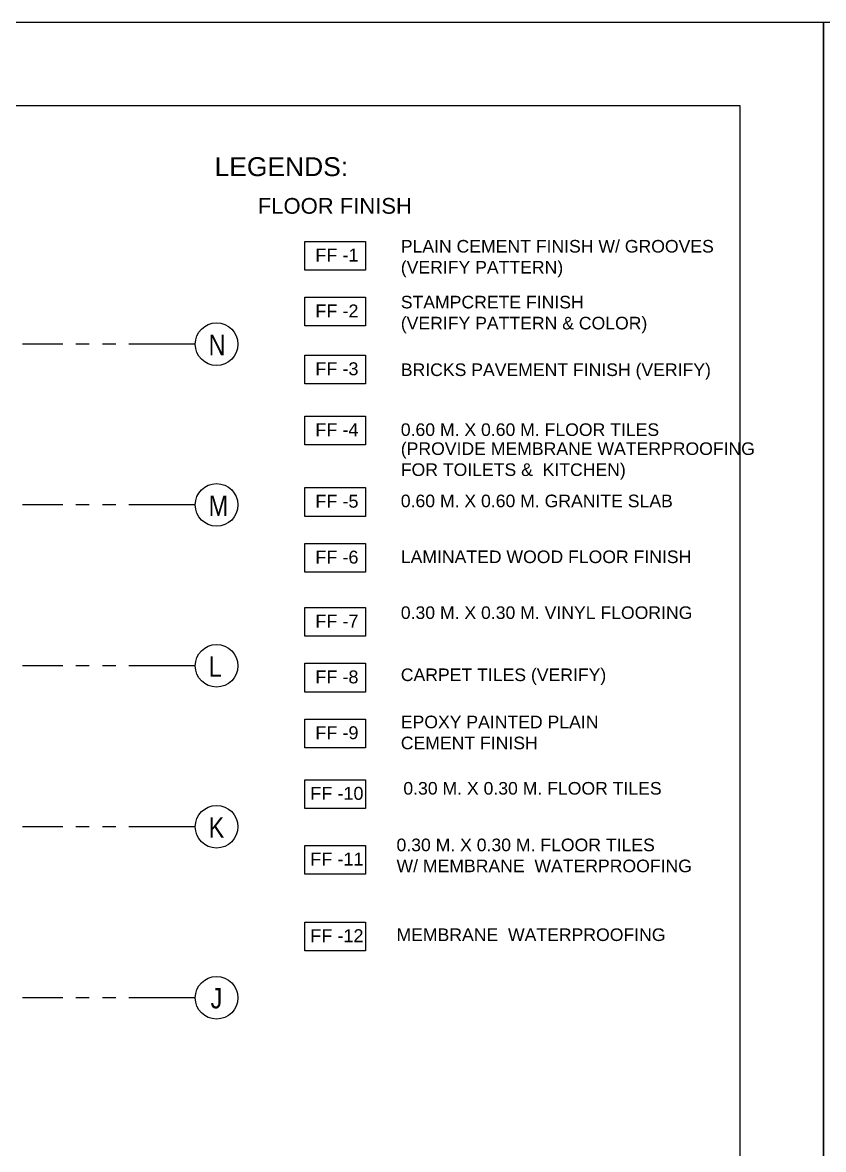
# Model space of a CAD drawing. Header units: millimetres. Extents: x 2148 to 2681, y 758 to 986.
# Drawn here: x 2355.5 to 2376.65, y 956.46 to 986.24 of the extents above; entities that cross this region are included whole.
import ezdxf

# ---------------------------------------------------------------- set-up
doc = ezdxf.new("R2010")
doc.units = ezdxf.units.MM
doc.linetypes.add('PHANTOMX2', pattern=[5, 2.5, -0.5, 0.5, -0.5, 0.5, -0.5])
for name, color, linetype in [('DIM', 20, 'Continuous'), ('grid', 241, 'PHANTOMX2'), ('TEXT', 6, 'Continuous'), ('TLBLK', 7, 'Continuous'), ('wall', 4, 'Continuous')]:
    doc.layers.add(name, color=color, linetype=linetype)
doc.styles.add('ARIALNW', font='ARIALN.TTF')
doc.styles.add('SWISS', font='swissl.ttf')

# ---------------------------------------------------------------- blocks, each defined once
blk = doc.blocks.new('A$C1DB67A09')
at = {"layer": 'Defpoints', "ltscale": 0.5, "elevation": 0}
blk.add_lwpolyline([(7.292, -83.48), (108.892, -83.48), (108.892, -7.28), (7.292, -7.28)], close=True, dxfattribs=at)
at = {"layer": 'wall', "color": 16, "linetype": 'ByBlock', "ltscale": 1.5, "elevation": 0}
blk.add_lwpolyline([(9.492, -81.28), (106.692, -81.28), (106.692, -9.48), (9.492, -9.48)], close=True, dxfattribs=at)

msp = doc.modelspace()

# ---------------------------------------------------------------- linework, layer by layer
at = {"ltscale": 0.5}
for points in [[(2362.9578962, 980.4560344), (2364.5617341, 980.4560344), (2364.5617341, 979.6968666), (2362.9578962, 979.6968666)], [(2362.9578962, 978.9799991), (2364.5617341, 978.9799991), (2364.5617341, 978.2208313), (2362.9578962, 978.2208313)], [(2362.9578962, 977.4498626), (2364.5617341, 977.4498626), (2364.5617341, 976.6906949), (2362.9578962, 976.6906949)], [(2362.9578962, 975.8412148), (2364.5617341, 975.8412148), (2364.5617341, 975.0820471), (2362.9578962, 975.0820471)], [(2362.9578962, 973.9489128), (2364.5617341, 973.9489128), (2364.5617341, 973.189745), (2362.9578962, 973.189745)], [(2362.9578962, 972.4728775), (2364.5617341, 972.4728775), (2364.5617341, 971.7137097), (2362.9578962, 971.7137097)], [(2362.9578962, 970.7834662), (2364.5617341, 970.7834662), (2364.5617341, 970.0242984), (2362.9578962, 970.0242984)], [(2362.9578962, 969.3074309), (2364.5617341, 969.3074309), (2364.5617341, 968.5482631), (2362.9578962, 968.5482631)], [(2362.9578962, 967.8313956), (2364.5617341, 967.8313956), (2364.5617341, 967.0722278), (2362.9578962, 967.0722278)], [(2362.9578962, 966.2305738), (2364.5617341, 966.2305738), (2364.5617341, 965.4714061), (2362.9578962, 965.4714061)], [(2362.9578962, 964.4955508), (2364.5617341, 964.4955508), (2364.5617341, 963.736383), (2362.9578962, 963.736383)], [(2362.9578962, 962.4706836), (2364.5617341, 962.4706836), (2364.5617341, 961.7115158), (2362.9578962, 961.7115158)]]:
    msp.add_lwpolyline(points, close=True, dxfattribs=at)
for centre in [(2360.6269562, 977.7400962), (2360.6269562, 973.4910905), (2360.6269562, 969.2420849), (2360.6272702, 964.9898693, 0), (2360.6271125, 960.4692324)]:
    msp.add_circle(centre, 0.5634965)
at = {"layer": 'Defpoints', "ltscale": 0.5, "elevation": 0}
for points in [[(2275.0500187, 910.0388045), (2376.6500187, 910.0388045), (2376.6500187, 986.2388045), (2275.0500187, 986.2388045)], [(2376.6500187, 910.0388045), (2478.2500187, 910.0388045), (2478.2500187, 986.2388045), (2376.6500187, 986.2388045)]]:
    msp.add_lwpolyline(points, close=True, dxfattribs=at)
at = {"layer": 'grid', "ltscale": 0.7}
for p, q in [((2360.0634597, 977.7411715, 0), (2355.5030932, 977.7411715, 0)), ((2360.0634597, 973.4910905), (2355.5030932, 973.4910905, 0)), ((2360.0634597, 969.2420849), (2355.5030932, 969.2420849, 0)), ((2360.0631457, 964.9898693, 0), (2355.5030932, 964.9898693, 0)), ((2360.0633034, 960.4692324, 0), (2355.5030932, 960.4692324, 0)), ((2360.0636174, 960.4692324, 0), (2355.5030932, 960.4692324, 0))]:
    msp.add_line(p, q, dxfattribs=at)

# ---------------------------------------------------------------- block references
at = {"layer": 'DIM', "color": 8}
for p in [(2267.758248, 993.5189005), (2369.358248, 993.5189005)]:
    msp.add_blockref('A$C1DB67A09', p, dxfattribs=at)

# ---------------------------------------------------------------- texts
at = {"layer": 'TEXT'}
for s, insert, char_height, width, attachment_point, style in [('LEGENDS:', (2362.3371088, 982.4270456), 0.4992, 7.258346404, 5, 'SWISS'), ('FLOOR FINISH', (2363.7494257, 981.3914463), 0.416, 6.048622004, 5, 'SWISS'), ('FF -1', (2363.8034334, 980.0939335), 0.34125, 4.838897603, 5, 'SWISS'), ('FF -2', (2363.8034334, 978.6178982), 0.34125, 4.838897603, 5, 'SWISS'), ('N', (2360.4158767, 977.9892252), 0.54, 3.396423809, 1, 'ARIALNW'), ('FF -3', (2363.8034334, 977.0877618), 0.34125, 4.838897603, 5, 'SWISS'), ('FF -4', (2363.8034334, 975.479114), 0.34125, 4.838897603, 5, 'SWISS'), ('FF -5', (2363.8034334, 973.5868119), 0.34125, 4.838897603, 5, 'SWISS'), ('M', (2360.4158767, 973.7402195), 0.54, 3.396423809, 1, 'ARIALNW'), ('FF -6', (2363.8034334, 972.1107766), 0.34125, 4.838897603, 5, 'SWISS'), ('FF -7', (2363.8034334, 970.4213653), 0.34125, 4.838897603, 5, 'SWISS'), ('L', (2360.4158767, 969.4912139), 0.54, 3.396423809, 1, 'ARIALNW'), ('FF -8', (2363.8034334, 968.94533), 0.34125, 4.838897603, 5, 'SWISS'), ('FF -9', (2363.8034334, 967.4692947), 0.34125, 4.838897603, 5, 'SWISS'), ('FF -10', (2363.8034334, 965.868473), 0.34125, 4.838897603, 5, 'SWISS'), ('K', (2360.4161907, 965.2389983, 0), 0.54, 3.396423809, 1, 'ARIALNW'), ('FF -11', (2363.8034334, 964.1334499), 0.34125, 4.838897603, 5, 'SWISS'), ('FF -12', (2363.8034334, 962.1085827), 0.34125, 4.838897603, 5, 'SWISS'), ('J', (2360.4685592, 960.7290745), 0.54, 3.396423809, 1, 'ARIALNW')]:
    msp.add_mtext(s, dxfattribs=dict(at, insert=insert, char_height=char_height, width=width, attachment_point=attachment_point, style=style))
at = {"layer": 'TLBLK', "color": 7, "char_height": 0.3328, "attachment_point": 4, "style": 'SWISS'}
for s, insert, width in [('PLAIN CEMENT FINISH W/ GROOVES\\P(VERIFY PATTERN)', (2365.4904976, 979.9998343), 11.644719696), ('STAMPCRETE FINISH\\P(VERIFY PATTERN & COLOR)', (2365.4904976, 978.523799), 11.644719696), ('BRICKS PAVEMENT FINISH (VERIFY)', (2365.4904976, 977.0145479), 14.82962309), ('0.60 M. X 0.60 M. FLOOR TILES', (2365.4904976, 975.4789924), 11.644719696), ('(PROVIDE MEMBRANE WATERPROOFING \\PFOR TOILETS &  KITCHEN)', (2365.4904976, 974.6512681), 14.82962309), ('0.60 M. X 0.60 M. GRANITE SLAB', (2365.4904976, 973.5952657), 11.644719696), ('LAMINATED WOOD FLOOR FINISH', (2365.4904976, 972.1192304), 11.644719696), ('0.30 M. X 0.30 M. VINYL FLOORING', (2365.4904976, 970.6431951), 11.644719696), ('CARPET TILES (VERIFY)', (2365.4904976, 968.9537838), 11.644719696), ('EPOXY PAINTED PLAIN\\PCEMENT FINISH', (2365.4904976, 967.4777485), 11.644719696), ('0.30 M. X 0.30 M. FLOOR TILES', (2365.55741, 966.0017132), 11.644719696), ('0.30 M. X 0.30 M. FLOOR TILES\\PW/ MEMBRANE  WATERPROOFING', (2365.3772257, 964.2286583), 11.644719696), ('MEMBRANE  WATERPROOFING', (2365.3772257, 962.1329149), 11.644719696)]:
    msp.add_mtext(s, dxfattribs=dict(at, insert=insert, width=width))

doc.saveas('drawing.dxf')
